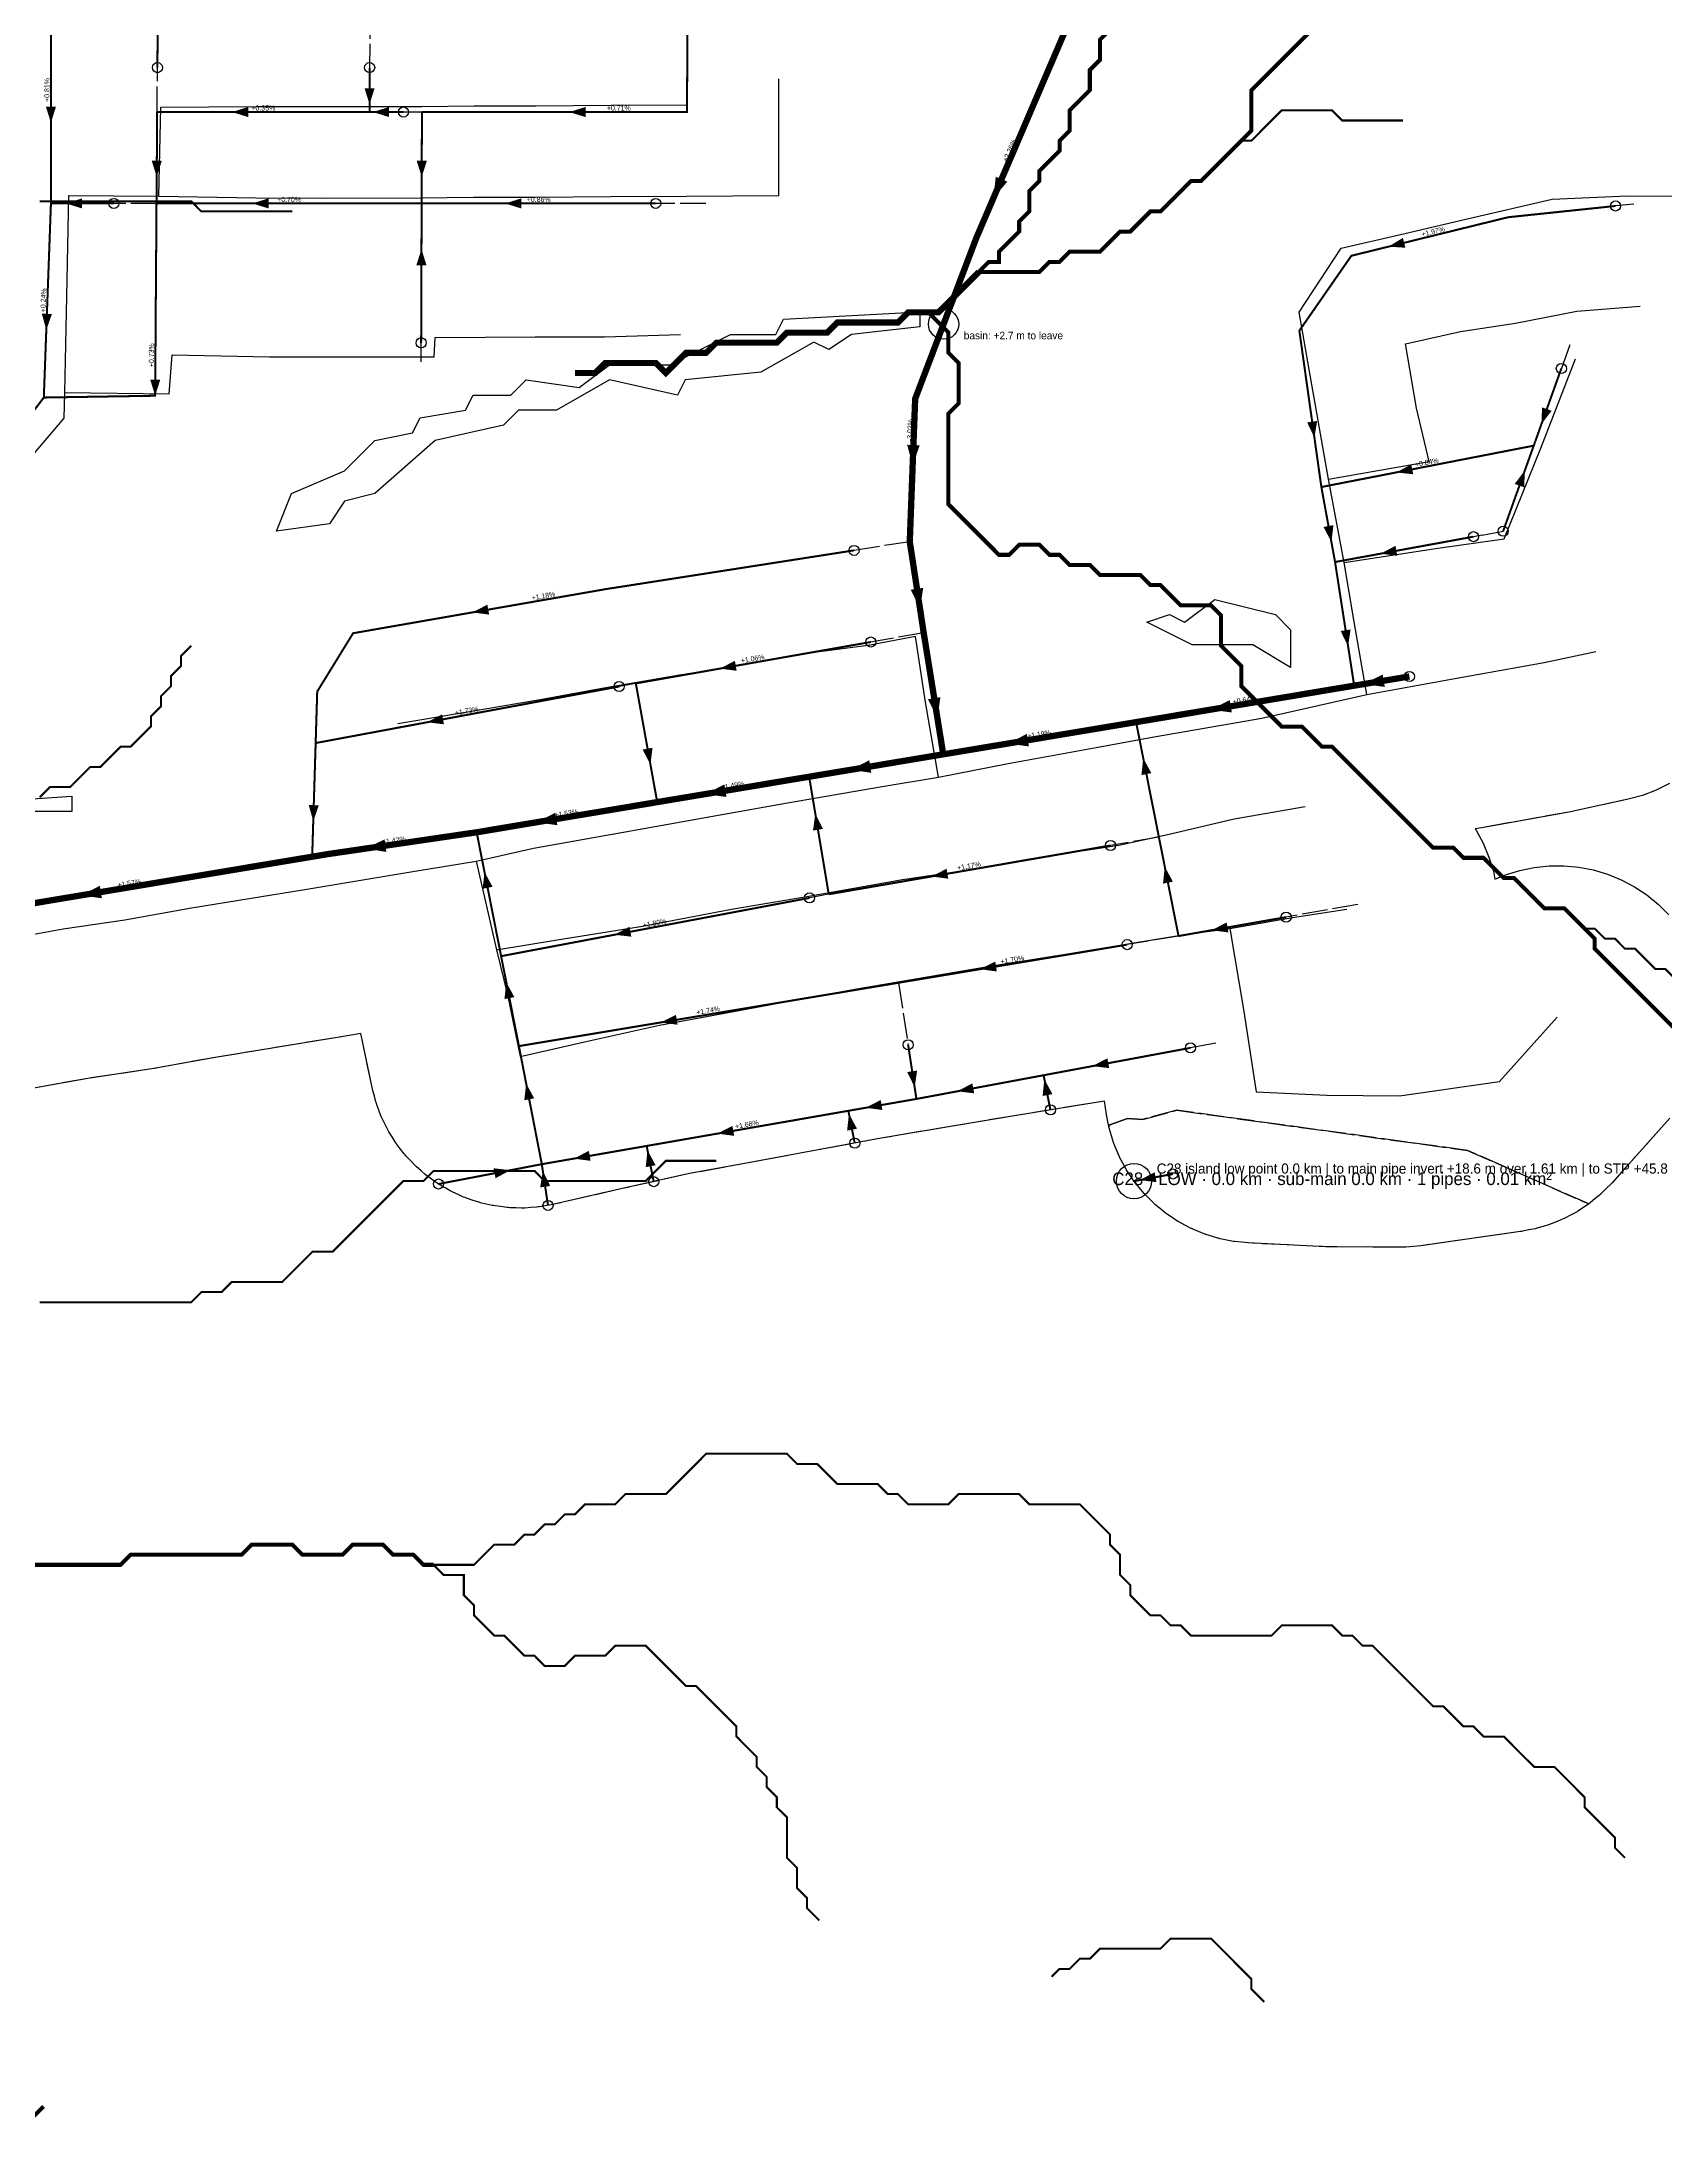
# Model space of a CAD drawing. Header units: metres. Extents: x 441395 to 476894, y 2561381 to 2578972.
# Drawn here: x 451241 to 451885, y 2568309 to 2569133 of the extents above; entities that cross this region are included whole.
import ezdxf
from ezdxf.enums import TextEntityAlignment as Align

# ---------------------------------------------------------------- set-up
doc = ezdxf.new("R2010")
doc.units = ezdxf.units.M
doc.header["$LTSCALE"] = 8
doc.linetypes.add('DASHDOT', pattern=[3.556, 2.54, -0.508, 0, -0.508])
doc.linetypes.add('DASHED', pattern=[1.524, 1.27, -0.254])
for name, color, linetype in [('A_ARROWS', 7, 'Continuous'), ('A_BASINS', 1, 'Continuous'), ('A_BRANCH', 7, 'Continuous'), ('A_BUILT_2006', 252, 'Continuous'), ('A_CATCH_LABEL', 7, 'Continuous'), ('A_CATCHMENTS', 7, 'Continuous'), ('A_ENVELOPE', 3, 'Continuous'), ('A_GRADIENT', 8, 'Continuous'), ('A_HEAD_GAP', 8, 'Continuous'), ('A_HEADS', 8, 'Continuous'), ('A_LATERAL', 7, 'Continuous'), ('A_OUTLET_LABEL', 7, 'Continuous'), ('A_OUTLETS', 7, 'Continuous'), ('A_STREAMS', 5, 'Continuous'), ('A_SUBMAIN', 7, 'Continuous'), ('A_WADI', 4, 'Continuous')]:
    doc.layers.add(name, color=color, linetype=linetype)

msp = doc.modelspace()

# ---------------------------------------------------------------- linework, layer by layer
at = {"layer": 'A_ARROWS', "color": 1}
for points in [[(451371.25, 2569108.4), (451369.26, 2569114.81), (451373.26, 2569114.8)], [(451244.97, 2569101.09), (451242.97, 2569107.49), (451246.97, 2569107.49)], [(451316.74, 2569105.36), (451323.14, 2569107.36), (451323.14, 2569103.36)], [(451372.61, 2569105.36), (451379.01, 2569107.36), (451379.01, 2569103.36)], [(451450.44, 2569105.36), (451456.84, 2569107.36), (451456.84, 2569103.36)], [(451286.89, 2569079.64), (451284.93, 2569086.05), (451288.93, 2569086.02)], [(451391.93, 2569079.64), (451389.95, 2569086.04), (451393.95, 2569086.03)], [(451618.57, 2569071.4), (451619.43, 2569079.73), (451624.03, 2569077.76)], [(451250.94, 2569069.15), (451257.34, 2569071.15), (451257.34, 2569067.15)], [(451324.84, 2569069.15), (451331.24, 2569071.15), (451331.24, 2569067.15)], [(451425, 2569069.15), (451431.4, 2569071.15), (451431.4, 2569067.15)], [(451391.83, 2569051.05), (451393.81, 2569044.64), (451389.81, 2569044.66)], [(451775.07, 2569052.02), (451780.81, 2569055.49), (451781.76, 2569051.6)], [(451243.13, 2569019.01), (451241.36, 2569025.48), (451245.36, 2569025.33)], [(451286.27, 2568992.96), (451284.31, 2568999.37), (451288.31, 2568999.34)], [(451835.69, 2568981.64), (451835.96, 2568988.34), (451839.73, 2568987)], [(451745.73, 2568976.35), (451742.86, 2568982.4), (451746.82, 2568982.96)], [(451586.5, 2568965.43), (451584.31, 2568973.52), (451589.3, 2568973.33)], [(451778.23, 2568962.58), (451784.13, 2568965.76), (451784.89, 2568961.84)], [(451829.15, 2568963.37), (451828.88, 2568956.67), (451825.11, 2568958.02)], [(451752.47, 2568935.03), (451749.35, 2568940.96), (451753.28, 2568941.68)], [(451771.93, 2568930.37), (451777.86, 2568933.49), (451778.58, 2568929.55)], [(451411.99, 2568907.11), (451417.95, 2568910.18), (451418.64, 2568906.24)], [(451589.42, 2568908.56), (451585.74, 2568916.09), (451590.69, 2568916.84)], [(451759.08, 2568893.72), (451756.12, 2568899.74), (451760.08, 2568900.35)], [(451510.1, 2568884.84), (451516.05, 2568887.92), (451516.75, 2568883.98)], [(451765.32, 2568878.72), (451772.8, 2568882.5), (451773.62, 2568877.57)], [(451596.32, 2568865.22), (451592.58, 2568872.72), (451597.52, 2568873.52)], [(451704.7, 2568868.59), (451712.18, 2568872.38), (451713.01, 2568867.45)], [(451394.06, 2568863.57), (451399.99, 2568866.71), (451400.72, 2568862.78)], [(451482.58, 2568846.82), (451479.48, 2568852.76), (451483.41, 2568853.47)], [(451624.27, 2568855.16), (451631.75, 2568858.94), (451632.57, 2568854.01)], [(451561.8, 2568844.72), (451569.28, 2568848.51), (451570.11, 2568843.58)], [(451677.9, 2568849.34), (451681.11, 2568843.45), (451677.18, 2568842.67)], [(451504.41, 2568835.14), (451511.89, 2568838.92), (451512.71, 2568833.99)], [(451348.94, 2568824.33), (451347.14, 2568830.79), (451351.13, 2568830.67)], [(451437.39, 2568823.94), (451444.87, 2568827.73), (451445.69, 2568822.8)], [(451547.92, 2568827.32), (451550.95, 2568821.33), (451547.01, 2568820.68)], [(451369.63, 2568813.53), (451377.18, 2568817.17), (451377.9, 2568812.22)], [(451416.8, 2568804.28), (451420.01, 2568798.39), (451416.08, 2568797.62)], [(451593.97, 2568802.48), (451599.93, 2568805.54), (451600.62, 2568801.6)], [(451686.44, 2568806.32), (451689.65, 2568800.43), (451685.72, 2568799.65)], [(451256.87, 2568795), (451264.35, 2568798.78), (451265.18, 2568793.85)], [(451468.35, 2568779.4), (451474.27, 2568782.56), (451475.01, 2568778.63)], [(451704.99, 2568781.18), (451710.95, 2568784.26), (451711.64, 2568780.32)], [(451613.23, 2568765.76), (451619.22, 2568768.78), (451619.88, 2568764.84)], [(451425.44, 2568760.58), (451428.65, 2568754.69), (451424.72, 2568753.92)], [(451486.7, 2568744.65), (451492.68, 2568747.68), (451493.34, 2568743.73)], [(451657.74, 2568727.34), (451663.67, 2568730.47), (451664.4, 2568726.54)], [(451433.32, 2568720.48), (451436.5, 2568714.58), (451432.57, 2568713.82)], [(451587.29, 2568718.98), (451584.34, 2568725), (451588.29, 2568725.61)], [(451604.23, 2568717.37), (451610.16, 2568720.51), (451610.89, 2568716.57)], [(451638.71, 2568722.16), (451641.91, 2568716.27), (451637.99, 2568715.5)], [(451567.87, 2568710.84), (451573.83, 2568713.91), (451574.52, 2568709.97)], [(451561.25, 2568708.45), (451564.45, 2568702.55), (451560.53, 2568701.78)], [(451509.11, 2568700.61), (451515.08, 2568703.67), (451515.76, 2568699.73)], [(451452.2, 2568690.69), (451458.16, 2568693.76), (451458.85, 2568689.82)], [(451481.42, 2568693.99), (451484.62, 2568688.09), (451480.7, 2568687.32)], [(451427.07, 2568686.1), (451421.17, 2568682.93), (451420.41, 2568686.86)], [(451439.91, 2568685.91), (451442.84, 2568679.88), (451438.88, 2568679.28)]]:
    msp.add_solid(points, dxfattribs=at)
at = {"layer": 'A_ARROWS', "color": 2}
msp.add_solid([(451676.47, 2568682.18), (451682.41, 2568685.3), (451683.13, 2568681.37)], dxfattribs=at)
at = {"layer": 'A_BASINS', "color": 1}
msp.add_circle((451598.75, 2569021.32), 6, dxfattribs=at)
at = {"layer": 'A_BRANCH', "color": 1, "const_width": 0.8}
for points in [[(451287.17, 2569122.95), (451287.37, 2569157.97)], [(451269.91, 2569069.15), (451244.97, 2569069.15)], [(451820.52, 2568939.25), (451832.66, 2568973.17)], [(451563.27, 2568931.68), (451464.81, 2568916.32), (451364.73, 2568898.86), (451350.51, 2568875.76), (451349.89, 2568855.35)], [(451569.91, 2568895.38), (451476.79, 2568878.97)], [(451470.15, 2568877.74), (451349.89, 2568855.35)], [(451664.9, 2568814.75), (451553.25, 2568795.44)], [(451545.61, 2568793.99), (451423.4, 2568770.91)], [(451671.55, 2568775.48), (451580.93, 2568760.37)], [(451584.7, 2568735.82), (451588, 2568714.34)]]:
    msp.add_lwpolyline(points, dxfattribs=at)
at = {"layer": 'A_BRANCH', "color": 1, "linetype": 'DASHED', "const_width": 0.8}
for points in [[(451371.28, 2569122.97), (451371.24, 2569105.36)], [(451384.66, 2569105.36), (451371.24, 2569105.36)]]:
    msp.add_lwpolyline(points, dxfattribs=at)
at = {"layer": 'A_BUILT_2006', "color": 252}
for points in [[(451533.42, 2569096.49), (451533.42, 2569118.47)], [(451412.72, 2569107.79), (451437.15, 2569107.88)], [(451437.15, 2569107.88), (451467.15, 2569108.08)], [(451467.15, 2569108.08), (451497.14, 2569108.27)], [(451287.67, 2569072.07), (451288.51, 2569107.26)], [(451288.51, 2569107.26), (451326.52, 2569107.57)], [(451326.52, 2569107.57), (451354.07, 2569107.5)], [(451354.07, 2569107.5), (451391.83, 2569107.57)], [(451391.83, 2569107.57), (451412.72, 2569107.79)], [(451533.42, 2569072.29), (451533.42, 2569096.49)], [(451251.28, 2569032.25), (451252.04, 2569072.33)], [(451252.04, 2569072.33), (451287.67, 2569072.07)], [(451287.67, 2569072.07), (451326.24, 2569071.35)], [(451326.24, 2569071.35), (451353.79, 2569071.28)], [(451353.79, 2569071.28), (451391.55, 2569071.35)], [(451391.55, 2569071.35), (451412.44, 2569071.57)], [(451412.44, 2569071.57), (451436.87, 2569071.65)], [(451436.87, 2569071.65), (451466.87, 2569071.85)], [(451466.87, 2569071.85), (451496.87, 2569072.05)], [(451496.87, 2569072.05), (451533.42, 2569072.29)], [(451805.7, 2569062.85), (451839.93, 2569070.82)], [(451839.93, 2569070.82), (451869.89, 2569072.13)], [(451869.89, 2569072.13), (451906.21, 2569071.96)], [(451781.52, 2569057.21), (451805.7, 2569062.85)], [(451739.65, 2569026.01), (451756.38, 2569051.36)], [(451756.38, 2569051.36), (451781.52, 2569057.21)], [(451250.49, 2568994.19), (451251.28, 2569032.25)], [(451743.65, 2569003.39), (451739.65, 2569026.01)], [(451825.39, 2569021.64), (451849.74, 2569026.45)], [(451849.74, 2569026.45), (451874.9, 2569028.38)], [(451464.4, 2569016.26), (451494.46, 2569017.21)], [(451781.8, 2569013.47), (451803.59, 2569018.44)], [(451803.59, 2569018.44), (451825.39, 2569021.64)], [(451250.49, 2568994.19), (451291.8, 2568993.74), (451292.97, 2569009.13)], [(451292.97, 2569009.13), (451331.54, 2569008.42)], [(451396.84, 2569008.42), (451397.3, 2569016)], [(451397.3, 2569016), (451436.86, 2569016.33)], [(451436.86, 2569016.33), (451464.4, 2569016.26)], [(451786.15, 2568988.07), (451781.8, 2569013.47)], [(451331.54, 2569008.42), (451359.08, 2569008.35)], [(451359.08, 2569008.35), (451396.84, 2569008.42)], [(451751.35, 2568959.95), (451743.65, 2569003.39)], [(451835.45, 2568972.18), (451849.27, 2569007.58)], [(451250.15, 2568984.12), (451250.49, 2568994.19)], [(451791.25, 2568966.84), (451786.15, 2568988.07)], [(451230.8, 2568961.2), (451250.15, 2568984.12)], [(451820.96, 2568936.29), (451835.45, 2568972.18)], [(451751.35, 2568959.95), (451791.25, 2568966.84)], [(451757.57, 2568926.91), (451751.35, 2568959.95)], [(451794.61, 2568932.5), (451820.96, 2568936.29)], [(451757.57, 2568926.91), (451794.61, 2568932.5)], [(451761.45, 2568903.4), (451757.57, 2568926.91)], [(451766.57, 2568874.58), (451761.45, 2568903.4)], [(451568.9, 2568894.04), (451548.46, 2568891.38)], [(451587.67, 2568897.53), (451568.9, 2568894.04)], [(451591.62, 2568871.54), (451587.67, 2568897.53)], [(451519.22, 2568886.23), (451494.14, 2568882.25)], [(451548.46, 2568891.38), (451519.22, 2568886.23)], [(451801.45, 2568880.86), (451836.76, 2568887.2)], [(451836.76, 2568887.2), (451857.25, 2568891.67)], [(451464.07, 2568877.1), (451438.82, 2568872.44)], [(451494.14, 2568882.25), (451464.07, 2568877.1)], [(451766.57, 2568874.58), (451801.45, 2568880.86)], [(451438.82, 2568872.44), (451409.25, 2568867.46)], [(451596.81, 2568841.79), (451591.62, 2568871.54)], [(451724.95, 2568865.18), (451766.57, 2568874.58)], [(451409.25, 2568867.46), (451382.5, 2568862.97)], [(451681.37, 2568857.62), (451724.95, 2568865.18)], [(451624.39, 2568847.24), (451659.26, 2568853.52)], [(451659.26, 2568853.52), (451681.37, 2568857.62)], [(451596.81, 2568841.79), (451624.39, 2568847.24)], [(451536.84, 2568831.6), (451574.38, 2568838.18)], [(451574.38, 2568838.18), (451596.81, 2568841.79)], [(451506.47, 2568826.28), (451536.84, 2568831.6)], [(451713.87, 2568825.29), (451742.03, 2568830.15)], [(451436.28, 2568813.66), (451471.15, 2568819.94)], [(451471.15, 2568819.94), (451506.47, 2568826.28)], [(451688.22, 2568819.25), (451713.87, 2568825.29)], [(451413.46, 2568808.6), (451436.28, 2568813.66)], [(451632.73, 2568809.46), (451668.27, 2568814.9)], [(451668.27, 2568814.9), (451688.22, 2568819.25)], [(451346.38, 2568797.51), (451388.35, 2568804.47)], [(451388.35, 2568804.47), (451413.46, 2568808.6)], [(451413.46, 2568808.6), (451421.56, 2568773.42)], [(451582.54, 2568801.29), (451605.11, 2568804.57)], [(451605.11, 2568804.57), (451632.73, 2568809.46)], [(451300.66, 2568790.06), (451346.38, 2568797.51)], [(451514.77, 2568789.5), (451545.41, 2568794.72)], [(451545.41, 2568794.72), (451582.54, 2568801.29)], [(451274.32, 2568785.32), (451300.66, 2568790.06)], [(451479.49, 2568782.77), (451514.77, 2568789.5)], [(451737, 2568786.21), (451758.56, 2568789.57)], [(451226.59, 2568777.47), (451249.81, 2568781.7)], [(451249.81, 2568781.7), (451274.32, 2568785.32)], [(451444.8, 2568777.29), (451479.49, 2568782.77)], [(451674.96, 2568776.31), (451694.35, 2568779.49)], [(451694.35, 2568779.49), (451712.25, 2568781.89)], [(451712.25, 2568781.89), (451737, 2568786.21)], [(451712.25, 2568781.89), (451717.77, 2568748.93)], [(451421.56, 2568773.42), (451444.8, 2568777.29)], [(451421.56, 2568773.42), (451425.94, 2568755.53)], [(451617.11, 2568766.91), (451647.13, 2568771.74)], [(451647.13, 2568771.74), (451674.96, 2568776.31)], [(451563.59, 2568757.86), (451592.25, 2568762.74)], [(451592.25, 2568762.74), (451617.11, 2568766.91)], [(451425.94, 2568755.53), (451431.01, 2568731.09)], [(451538.21, 2568753.17), (451563.59, 2568757.86)], [(451486.11, 2568743.54), (451513.32, 2568748.57)], [(451513.32, 2568748.57), (451538.21, 2568753.17)], [(451717.77, 2568748.93), (451722.63, 2568717.21)], [(451819.06, 2568721.21), (451842, 2568746.78)], [(451431.01, 2568731.09), (451457.66, 2568737.2)], [(451457.66, 2568737.2), (451486.11, 2568743.54)], [(451779.47, 2568715.6), (451819.06, 2568721.21)], [(451722.63, 2568717.21), (451750.67, 2568715.77)], [(451750.67, 2568715.77), (451779.47, 2568715.6)]]:
    msp.add_lwpolyline(points, dxfattribs=at)
at = {"layer": 'A_CATCHMENTS', "color": 1, "linetype": 'DASHED'}
for points in [[(451886.51, 2568839.28), (451881.23, 2568836.67), (451875.72, 2568834.58), (451870.04, 2568833.05), (451849.55, 2568828.58), (451848.45, 2568828.39), (451847.36, 2568828.14), (451812.07, 2568821.81), (451809.43, 2568821.33), (451809.8, 2568820.79), (451812.61, 2568815.62), (451814.9, 2568810.19), (451816.65, 2568804.57), (451817.3, 2568801.41), (451821.49, 2568803.17), (451827.12, 2568804.91), (451832.89, 2568806.08), (451838.74, 2568806.69), (451844.63, 2568806.72), (451850.49, 2568806.18), (451856.27, 2568805.06), (451861.92, 2568803.38), (451867.37, 2568801.15), (451872.58, 2568798.4), (451877.49, 2568795.16), (451882.06, 2568791.44), (451886.24, 2568787.3)], [(451886.66, 2568706.72), (451863.72, 2568681.14), (451863.47, 2568680.89), (451863.25, 2568680.62), (451861.4, 2568678.8), (451859.58, 2568676.96), (451859.31, 2568676.73), (451859.06, 2568676.49), (451857.04, 2568674.86), (451855.05, 2568673.2), (451854.75, 2568673), (451854.48, 2568672.78), (451854.48, 2568672.78), (451806.46, 2568693.93), (451691.15, 2568709.86), (451677.74, 2568706.24), (451671.69, 2568706.61), (451664.64, 2568704.07), (451664.23, 2568703.59), (451663.87, 2568705.45), (451663.32, 2568708.12), (451662.5, 2568713.46), (451656.85, 2568712.53), (451656.76, 2568712.52), (451656.67, 2568712.51), (451626.84, 2568707.7), (451602.25, 2568703.58), (451574.08, 2568698.78), (451549.11, 2568694.17), (451549.11, 2568694.17), (451549.11, 2568694.17), (451524.22, 2568689.57), (451498.1, 2568684.74), (451470.89, 2568678.67), (451444.41, 2568672.61), (451443.81, 2568672.5), (451443.21, 2568672.34), (451440.91, 2568671.98), (451438.61, 2568671.57), (451438, 2568671.53), (451437.39, 2568671.43), (451435.07, 2568671.3), (451432.74, 2568671.12), (451432.13, 2568671.13), (451431.52, 2568671.09), (451429.19, 2568671.19), (451426.86, 2568671.24), (451426.25, 2568671.31), (451425.63, 2568671.33), (451423.32, 2568671.66), (451421.01, 2568671.93), (451420.41, 2568672.06), (451419.8, 2568672.15), (451417.53, 2568672.7), (451415.26, 2568673.2), (451414.67, 2568673.39), (451414.08, 2568673.53), (451411.88, 2568674.3), (451409.66, 2568675.02), (451409.1, 2568675.27), (451408.52, 2568675.47), (451406.4, 2568676.45), (451404.27, 2568677.38), (451403.73, 2568677.68), (451403.17, 2568677.94), (451401.16, 2568679.12), (451399.13, 2568680.26), (451398.63, 2568680.61), (451398.1, 2568680.93), (451396.21, 2568682.3), (451394.3, 2568683.63), (451393.84, 2568684.03), (451393.34, 2568684.39), (451391.6, 2568685.94), (451389.83, 2568687.46), (451389.4, 2568687.9), (451388.94, 2568688.31), (451387.36, 2568690.03), (451385.75, 2568691.71), (451385.37, 2568692.19), (451384.95, 2568692.64), (451383.55, 2568694.5), (451382.11, 2568696.33), (451381.78, 2568696.85), (451381.41, 2568697.34), (451380.19, 2568699.33), (451378.93, 2568701.29), (451378.66, 2568701.84), (451378.34, 2568702.37), (451377.32, 2568704.46), (451376.27, 2568706.54), (451376.04, 2568707.11), (451375.77, 2568707.67), (451374.97, 2568709.85), (451374.12, 2568712.03), (451373.96, 2568712.62), (451373.74, 2568713.19), (451373.16, 2568715.45), (451372.53, 2568717.69), (451372.42, 2568718.3), (451372.27, 2568718.89), (451367.83, 2568740.25), (451356.19, 2568738.32), (451356.11, 2568738.31), (451356.04, 2568738.3), (451310.81, 2568730.92), (451284.95, 2568726.26), (451284.01, 2568726.14), (451283.08, 2568725.96), (451259.56, 2568722.49), (451237.34, 2568718.44)]]:
    msp.add_lwpolyline(points, dxfattribs=at)
at = {"layer": 'A_CATCHMENTS', "color": 2, "linetype": 'DASHED'}
msp.add_lwpolyline([(451664.64, 2568704.07), (451671.69, 2568706.61), (451677.74, 2568706.24), (451691.15, 2568709.86), (451806.46, 2568693.93), (451854.48, 2568672.78), (451852.32, 2568671.36), (451850.17, 2568669.9), (451849.86, 2568669.74), (451849.56, 2568669.54), (451847.27, 2568668.34), (451844.99, 2568667.1), (451844.66, 2568666.96), (451844.35, 2568666.8), (451841.95, 2568665.82), (451839.56, 2568664.82), (451839.22, 2568664.72), (451838.9, 2568664.58), (451836.41, 2568663.85), (451833.93, 2568663.08), (451833.59, 2568663.01), (451833.25, 2568662.91), (451830.71, 2568662.42), (451828.17, 2568661.9), (451827.82, 2568661.87), (451827.47, 2568661.8), (451787.88, 2568656.19), (451786.43, 2568656.06), (451785, 2568655.86), (451783.5, 2568655.79), (451782.02, 2568655.65), (451780.56, 2568655.66), (451779.11, 2568655.6), (451750.31, 2568655.77), (451748.95, 2568655.85), (451747.58, 2568655.85), (451719.54, 2568657.29), (451716.83, 2568657.57), (451714.11, 2568657.82), (451713.9, 2568657.86), (451713.68, 2568657.89), (451711.01, 2568658.42), (451708.33, 2568658.94), (451708.12, 2568659), (451707.91, 2568659.05), (451705.3, 2568659.85), (451702.69, 2568660.63), (451702.49, 2568660.71), (451702.28, 2568660.77), (451699.76, 2568661.82), (451697.24, 2568662.85), (451697.05, 2568662.95), (451696.85, 2568663.04), (451694.44, 2568664.33), (451692.03, 2568665.6), (451691.85, 2568665.72), (451691.66, 2568665.82), (451689.4, 2568667.35), (451687.12, 2568668.85), (451686.95, 2568668.99), (451686.77, 2568669.11), (451684.67, 2568670.84), (451682.55, 2568672.56), (451682.4, 2568672.72), (451682.23, 2568672.85), (451680.31, 2568674.79), (451678.37, 2568676.71), (451678.23, 2568676.87), (451678.08, 2568677.03), (451676.35, 2568679.14), (451674.61, 2568681.24), (451674.49, 2568681.42), (451674.35, 2568681.59), (451672.84, 2568683.86), (451671.32, 2568686.12), (451671.21, 2568686.31), (451671.09, 2568686.49), (451669.81, 2568688.9), (451668.51, 2568691.3), (451668.43, 2568691.5), (451668.33, 2568691.69), (451667.29, 2568694.21), (451666.24, 2568696.73), (451666.17, 2568696.94), (451666.09, 2568697.14), (451665.3, 2568699.75), (451664.5, 2568702.35), (451664.46, 2568702.57), (451664.39, 2568702.77), (451664.23, 2568703.59), (451664.64, 2568704.07)], close=True, dxfattribs=at)
at = {"layer": 'A_ENVELOPE', "color": 3}
for points in [[(451886.51, 2568839.28), (451881.23, 2568836.67), (451875.72, 2568834.58), (451870.04, 2568833.05), (451849.55, 2568828.58), (451848.45, 2568828.39), (451847.36, 2568828.14), (451812.07, 2568821.81), (451809.43, 2568821.33), (451809.8, 2568820.79), (451812.61, 2568815.62), (451814.9, 2568810.19), (451816.65, 2568804.57), (451817.3, 2568801.41), (451821.49, 2568803.17), (451827.12, 2568804.91), (451832.89, 2568806.08), (451838.74, 2568806.69), (451844.63, 2568806.72), (451850.49, 2568806.18), (451856.27, 2568805.06), (451861.92, 2568803.38), (451867.37, 2568801.15), (451872.58, 2568798.4), (451877.49, 2568795.16), (451882.06, 2568791.44), (451886.24, 2568787.3)], [(451886.66, 2568706.72), (451863.72, 2568681.14), (451863.47, 2568680.89), (451863.25, 2568680.62), (451861.4, 2568678.8), (451859.58, 2568676.96), (451859.31, 2568676.73), (451859.06, 2568676.49), (451857.04, 2568674.86), (451855.05, 2568673.2), (451854.75, 2568673), (451854.48, 2568672.78), (451852.32, 2568671.36), (451850.17, 2568669.9), (451849.86, 2568669.74), (451849.56, 2568669.54), (451847.27, 2568668.34), (451844.99, 2568667.1), (451844.66, 2568666.96), (451844.35, 2568666.8), (451841.95, 2568665.82), (451839.56, 2568664.82), (451839.22, 2568664.72), (451838.9, 2568664.58), (451836.41, 2568663.85), (451833.93, 2568663.08), (451833.59, 2568663.01), (451833.25, 2568662.91), (451830.71, 2568662.42), (451828.17, 2568661.9), (451827.82, 2568661.87), (451827.47, 2568661.8), (451787.88, 2568656.19), (451786.43, 2568656.06), (451785, 2568655.86), (451783.5, 2568655.79), (451782.02, 2568655.65), (451780.56, 2568655.66), (451779.11, 2568655.6), (451750.31, 2568655.77), (451748.95, 2568655.85), (451747.58, 2568655.85), (451719.54, 2568657.29), (451716.83, 2568657.57), (451714.11, 2568657.82), (451713.9, 2568657.86), (451713.68, 2568657.89), (451711.01, 2568658.42), (451708.33, 2568658.94), (451708.12, 2568659), (451707.91, 2568659.05), (451705.3, 2568659.85), (451702.69, 2568660.63), (451702.49, 2568660.71), (451702.28, 2568660.77), (451699.76, 2568661.82), (451697.24, 2568662.85), (451697.05, 2568662.95), (451696.85, 2568663.04), (451694.44, 2568664.33), (451692.03, 2568665.6), (451691.85, 2568665.72), (451691.66, 2568665.82), (451689.4, 2568667.35), (451687.12, 2568668.85), (451686.95, 2568668.99), (451686.77, 2568669.11), (451684.67, 2568670.84), (451682.55, 2568672.56), (451682.4, 2568672.72), (451682.23, 2568672.85), (451680.31, 2568674.79), (451678.37, 2568676.71), (451678.23, 2568676.87), (451678.08, 2568677.03), (451676.35, 2568679.14), (451674.61, 2568681.24), (451674.49, 2568681.42), (451674.35, 2568681.59), (451672.84, 2568683.86), (451671.32, 2568686.12), (451671.21, 2568686.31), (451671.09, 2568686.49), (451669.81, 2568688.9), (451668.51, 2568691.3), (451668.43, 2568691.5), (451668.33, 2568691.69), (451667.29, 2568694.21), (451666.24, 2568696.73), (451666.17, 2568696.94), (451666.09, 2568697.14), (451665.3, 2568699.75), (451664.5, 2568702.35), (451664.46, 2568702.57), (451664.39, 2568702.77), (451663.87, 2568705.45), (451663.32, 2568708.12), (451662.5, 2568713.46), (451656.85, 2568712.53), (451656.76, 2568712.52), (451656.67, 2568712.51), (451626.84, 2568707.7), (451602.25, 2568703.58), (451574.08, 2568698.78), (451549.11, 2568694.17), (451549.11, 2568694.17), (451549.11, 2568694.17), (451524.22, 2568689.57), (451498.1, 2568684.74), (451470.89, 2568678.67), (451444.41, 2568672.61), (451443.81, 2568672.5), (451443.21, 2568672.34), (451440.91, 2568671.98), (451438.61, 2568671.57), (451438, 2568671.53), (451437.39, 2568671.43), (451435.07, 2568671.3), (451432.74, 2568671.12), (451432.13, 2568671.13), (451431.52, 2568671.09), (451429.19, 2568671.19), (451426.86, 2568671.24), (451426.25, 2568671.31), (451425.63, 2568671.33), (451423.32, 2568671.66), (451421.01, 2568671.93), (451420.41, 2568672.06), (451419.8, 2568672.15), (451417.53, 2568672.7), (451415.26, 2568673.2), (451414.67, 2568673.39), (451414.08, 2568673.53), (451411.88, 2568674.3), (451409.66, 2568675.02), (451409.1, 2568675.27), (451408.52, 2568675.47), (451406.4, 2568676.45), (451404.27, 2568677.38), (451403.73, 2568677.68), (451403.17, 2568677.94), (451401.16, 2568679.12), (451399.13, 2568680.26), (451398.63, 2568680.61), (451398.1, 2568680.93), (451396.21, 2568682.3), (451394.3, 2568683.63), (451393.84, 2568684.03), (451393.34, 2568684.39), (451391.6, 2568685.94), (451389.83, 2568687.46), (451389.4, 2568687.9), (451388.94, 2568688.31), (451387.36, 2568690.03), (451385.75, 2568691.71), (451385.37, 2568692.19), (451384.95, 2568692.64), (451383.55, 2568694.5), (451382.11, 2568696.33), (451381.78, 2568696.85), (451381.41, 2568697.34), (451380.19, 2568699.33), (451378.93, 2568701.29), (451378.66, 2568701.84), (451378.34, 2568702.37), (451377.32, 2568704.46), (451376.27, 2568706.54), (451376.04, 2568707.11), (451375.77, 2568707.67), (451374.97, 2568709.85), (451374.12, 2568712.03), (451373.96, 2568712.62), (451373.74, 2568713.19), (451373.16, 2568715.45), (451372.53, 2568717.69), (451372.42, 2568718.3), (451372.27, 2568718.89), (451367.83, 2568740.25), (451356.19, 2568738.32), (451356.11, 2568738.31), (451356.04, 2568738.3), (451310.81, 2568730.92), (451284.95, 2568726.26), (451284.01, 2568726.14), (451283.08, 2568725.96), (451259.56, 2568722.49), (451237.34, 2568718.44)]]:
    msp.add_lwpolyline(points, dxfattribs=at)
at = {"layer": 'A_HEAD_GAP', "color": 8, "linetype": 'DASHED'}
for points in [[(451371.37, 2569156.7), (451371.28, 2569122.97)], [(451287.07, 2569105.36), (451287.17, 2569122.95)], [(451392.01, 2569105.36), (451384.66, 2569105.36)], [(451286.81, 2569069.15), (451269.91, 2569069.15)], [(451504.48, 2569069.15), (451484.66, 2569069.15)], [(451872.3, 2569068.9), (451865.09, 2569068.14)], [(451391.68, 2569006.4), (451391.7, 2569013.9)], [(451846.97, 2569013.15), (451843.61, 2569003.77)], [(451585.36, 2568935.13), (451563.27, 2568931.68)], [(451812.23, 2568937.74), (451808.78, 2568937.11)], [(451812.23, 2568937.74), (451820.52, 2568939.25)], [(451590.87, 2568899.08), (451569.91, 2568895.38)], [(451476.79, 2568878.97), (451470.15, 2568877.74)], [(451684.1, 2568818.08), (451664.9, 2568814.75)], [(451553.25, 2568795.44), (451545.61, 2568793.99)], [(451762.92, 2568791.37), (451734.49, 2568786.37)], [(451691.88, 2568778.88), (451671.55, 2568775.48)], [(451580.93, 2568760.37), (451584.7, 2568735.82)], [(451706.61, 2568736.44), (451696.58, 2568734.57)]]:
    msp.add_lwpolyline(points, dxfattribs=at)
at = {"layer": 'A_HEADS', "color": 1}
for centre in [(451287.17, 2569122.95), (451371.28, 2569122.97), (451384.66, 2569105.36), (451269.91, 2569069.15), (451484.66, 2569069.15), (451865.09, 2569068.14), (451391.7, 2569013.9), (451843.61, 2569003.77), (451808.78, 2568937.11), (451820.52, 2568939.25), (451563.27, 2568931.68), (451569.91, 2568895.38), (451470.15, 2568877.74), (451783.39, 2568881.73), (451664.9, 2568814.75), (451545.61, 2568793.99), (451734.49, 2568786.37), (451671.55, 2568775.48), (451584.7, 2568735.82), (451696.58, 2568734.57), (451641.11, 2568710), (451563.54, 2568696.84), (451398.59, 2568680.64), (451483.87, 2568681.57), (451441.98, 2568672.15)]:
    msp.add_circle(centre, 2, dxfattribs=at)
at = {"layer": 'A_HEADS', "color": 2}
msp.add_circle((451689.68, 2568684.6), 2, dxfattribs=at)
at = {"layer": 'A_LATERAL', "color": 1, "const_width": 0.8}
for points in [[(451244.98, 2569159), (451244.97, 2569069.15)], [(451497.29, 2569156.36), (451497.08, 2569105.36), (451392.01, 2569105.36)], [(451287.07, 2569105.36), (451286.81, 2569069.15)], [(451392.01, 2569105.36), (451391.89, 2569069.15)], [(451286.81, 2569069.15), (451286.27, 2568992.95), (451242.15, 2568992.24)], [(451391.89, 2569069.15), (451286.81, 2569069.15)], [(451484.66, 2569069.15), (451391.89, 2569069.15)], [(451865.09, 2569068.14), (451822.52, 2569063.68), (451760.38, 2569048.41), (451739.77, 2569018.72), (451740.21, 2569015.58)], [(451843.61, 2569003.77), (451832.66, 2568973.17)], [(451242.15, 2568992.24), (451194.92, 2568930.17)], [(451832.66, 2568973.17), (451748.49, 2568956.79)], [(451808.78, 2568937.11), (451753.92, 2568927.07)], [(451684.1, 2568818.08), (451675.06, 2568863.64)], [(451553.25, 2568795.44), (451545.47, 2568842)], [(451691.88, 2568778.88), (451684.1, 2568818.08)], [(451734.49, 2568786.37), (451691.88, 2568778.88)], [(451580.93, 2568760.37), (451430.45, 2568735.27)], [(451696.58, 2568734.57), (451638.4, 2568723.73)], [(451638.4, 2568723.73), (451588, 2568714.34)], [(451588, 2568714.34), (451561.02, 2568709.64)], [(451561.02, 2568709.64), (451481.08, 2568695.72)], [(451481.08, 2568695.72), (451439.52, 2568688.49)]]:
    msp.add_lwpolyline(points, dxfattribs=at)
at = {"layer": 'A_LATERAL', "color": 1, "linetype": 'DASHED', "const_width": 0.8}
for points in [[(451371.24, 2569105.36), (451287.07, 2569105.36)], [(451244.97, 2569069.15), (451242.15, 2568992.24)], [(451753.92, 2568927.07), (451761.5, 2568878.08)], [(451476.79, 2568878.97), (451485.26, 2568831.94)], [(451423.4, 2568770.91), (451413.7, 2568819.99)], [(451483.87, 2568681.57), (451481.08, 2568695.72)], [(451441.98, 2568672.15), (451439.52, 2568688.49)]]:
    msp.add_lwpolyline(points, dxfattribs=at)
at = {"layer": 'A_LATERAL', "color": 1, "linetype": 'DASHDOT', "const_width": 0.8}
for points in [[(451391.7, 2569013.9), (451391.89, 2569069.15)], [(451740.21, 2569015.58), (451748.49, 2568956.79)], [(451748.49, 2568956.79), (451753.92, 2568927.07)], [(451349.89, 2568855.35), (451348.51, 2568810.31)], [(451430.45, 2568735.27), (451423.4, 2568770.91)], [(451439.52, 2568688.49), (451430.45, 2568735.27)], [(451641.11, 2568710), (451638.4, 2568723.73)], [(451563.54, 2568696.84), (451561.02, 2568709.64)], [(451398.59, 2568680.64), (451439.52, 2568688.49)]]:
    msp.add_lwpolyline(points, dxfattribs=at)
at = {"layer": 'A_LATERAL', "color": 2, "const_width": 0.8}
msp.add_lwpolyline([(451689.68, 2568684.6), (451674.23, 2568681.77)], dxfattribs=at)
at = {"layer": 'A_OUTLETS', "color": 30}
msp.add_circle((451674.23, 2568681.77), 7, dxfattribs=at)
at = {"layer": 'A_STREAMS', "color": 5}
for points, const_width in [([(451664.73, 2569138.02), (451660.73, 2569134.01), (451660.73, 2569130.01), (451660.73, 2569126.01), (451656.73, 2569122.01), (451656.73, 2569118.01), (451656.73, 2569114.01), (451652.73, 2569110), (451648.72, 2569106), (451648.72, 2569102), (451648.72, 2569098), (451644.72, 2569094), (451644.72, 2569090), (451640.72, 2569085.99), (451636.72, 2569081.99), (451636.72, 2569077.99), (451632.72, 2569073.99), (451632.72, 2569069.99), (451632.72, 2569065.98), (451628.72, 2569061.98), (451628.72, 2569057.98), (451624.71, 2569053.98), (451620.71, 2569049.98), (451620.71, 2569045.98), (451616.71, 2569045.98), (451612.71, 2569041.97)], 1.6), ([(451744.77, 2569138.02), (451740.76, 2569134.01), (451736.76, 2569130.01), (451732.76, 2569126.01), (451728.76, 2569122.01), (451724.76, 2569118.01), (451720.76, 2569114.01), (451720.76, 2569110), (451720.76, 2569106), (451720.76, 2569102), (451720.76, 2569098), (451716.75, 2569094)], 1.6), ([(451780.78, 2569102), (451776.78, 2569102), (451772.78, 2569102), (451768.78, 2569102), (451764.78, 2569102), (451760.77, 2569102), (451756.77, 2569102), (451752.77, 2569106), (451748.77, 2569106), (451744.77, 2569106), (451740.76, 2569106), (451736.76, 2569106), (451732.76, 2569106), (451728.76, 2569102), (451724.76, 2569098), (451720.76, 2569094), (451716.75, 2569094)], 0.8), ([(451716.75, 2569094), (451712.75, 2569090), (451708.75, 2569085.99), (451704.75, 2569081.99), (451700.75, 2569077.99), (451696.75, 2569077.99), (451692.74, 2569073.99), (451688.74, 2569069.99), (451684.74, 2569065.98), (451680.74, 2569065.98), (451676.74, 2569061.98), (451672.74, 2569057.98), (451668.73, 2569057.98), (451664.73, 2569053.98), (451660.73, 2569049.98), (451656.73, 2569049.98), (451652.73, 2569049.98), (451648.72, 2569049.98), (451644.72, 2569045.98), (451640.72, 2569045.98), (451636.72, 2569041.97), (451632.72, 2569041.97), (451628.72, 2569041.97), (451624.71, 2569041.97), (451620.71, 2569041.97), (451616.71, 2569041.97), (451612.71, 2569041.97)], 1.6), ([(451340.59, 2569065.98), (451336.59, 2569065.98), (451332.59, 2569065.98), (451328.58, 2569065.98), (451324.58, 2569065.98), (451320.58, 2569065.98), (451316.58, 2569065.98), (451312.58, 2569065.98), (451308.58, 2569065.98), (451304.57, 2569065.98), (451300.57, 2569069.99), (451296.57, 2569069.99), (451292.57, 2569069.99), (451288.57, 2569069.99), (451284.57, 2569069.99), (451280.56, 2569069.99), (451276.56, 2569069.99), (451272.56, 2569069.99), (451268.56, 2569069.99), (451264.56, 2569069.99), (451260.56, 2569069.99), (451256.55, 2569069.99), (451252.55, 2569069.99), (451248.55, 2569069.99), (451244.55, 2569069.99), (451240.55, 2569069.99)], 0.8), ([(451612.71, 2569041.97), (451608.71, 2569037.97), (451604.71, 2569033.97), (451600.7, 2569029.97), (451596.7, 2569025.97), (451592.7, 2569025.97)], 2.4), ([(451592.7, 2569025.97), (451588.7, 2569025.97), (451584.7, 2569025.97), (451580.7, 2569021.97), (451576.69, 2569021.97), (451572.69, 2569021.97), (451568.69, 2569021.97), (451564.69, 2569021.97), (451560.69, 2569021.97), (451556.68, 2569021.97), (451552.68, 2569017.96), (451548.68, 2569017.96), (451544.68, 2569017.96), (451540.68, 2569017.96), (451536.68, 2569017.96), (451532.67, 2569013.96), (451528.67, 2569013.96), (451524.67, 2569013.96), (451520.67, 2569013.96), (451516.67, 2569013.96), (451512.67, 2569013.96), (451508.66, 2569013.96), (451504.66, 2569009.96), (451500.66, 2569009.96), (451496.66, 2569009.96), (451492.66, 2569005.96), (451488.65, 2569001.96), (451484.65, 2569005.96), (451480.65, 2569005.96), (451476.65, 2569005.96), (451472.65, 2569005.96), (451468.65, 2569005.96), (451464.64, 2569005.96), (451460.64, 2569001.96), (451456.64, 2569001.96), (451452.64, 2569001.96)], 2.4), ([(451852.81, 2568781.86), (451848.81, 2568785.86), (451844.81, 2568789.86), (451840.81, 2568789.86), (451836.81, 2568789.86), (451832.81, 2568793.86), (451828.8, 2568797.87), (451824.8, 2568801.87), (451820.8, 2568801.87), (451816.8, 2568805.87), (451812.8, 2568809.87), (451808.79, 2568809.87), (451804.79, 2568809.87), (451800.79, 2568813.87), (451796.79, 2568813.87), (451792.79, 2568813.87), (451788.79, 2568817.87), (451784.78, 2568821.88), (451780.78, 2568825.88), (451776.78, 2568829.88), (451772.78, 2568833.88), (451768.78, 2568837.88), (451764.78, 2568841.88), (451760.77, 2568845.89), (451756.77, 2568849.89), (451752.77, 2568853.89), (451748.77, 2568853.89), (451744.77, 2568857.89), (451740.76, 2568861.89), (451736.76, 2568861.89), (451732.76, 2568861.89), (451728.76, 2568865.9), (451724.76, 2568869.9), (451720.76, 2568873.9), (451716.75, 2568877.9), (451716.75, 2568881.9), (451716.75, 2568885.9), (451712.75, 2568889.91), (451708.75, 2568893.91), (451708.75, 2568897.91), (451708.75, 2568901.91), (451708.75, 2568905.91), (451704.75, 2568909.92), (451700.75, 2568909.92), (451696.75, 2568909.92), (451692.74, 2568909.92), (451688.74, 2568913.92), (451684.74, 2568917.92), (451680.74, 2568917.92), (451676.74, 2568921.92), (451672.74, 2568921.92), (451668.73, 2568921.92), (451664.73, 2568921.92), (451660.73, 2568921.92), (451656.73, 2568925.92), (451652.73, 2568925.92), (451648.72, 2568925.92), (451644.72, 2568929.92), (451640.72, 2568929.92), (451636.72, 2568933.93), (451632.72, 2568933.93), (451628.72, 2568933.93), (451624.71, 2568929.92), (451620.71, 2568929.92), (451616.71, 2568933.93), (451612.71, 2568937.93), (451608.71, 2568941.93), (451604.71, 2568945.93), (451600.7, 2568949.93), (451600.7, 2568953.93), (451600.7, 2568957.94), (451600.7, 2568961.94), (451600.7, 2568965.94), (451600.7, 2568969.94), (451600.7, 2568973.94), (451600.7, 2568977.95), (451600.7, 2568981.95), (451600.7, 2568985.95), (451604.71, 2568989.95), (451604.71, 2568993.95), (451604.71, 2568997.95), (451604.71, 2569001.96), (451604.71, 2569005.96), (451600.7, 2569009.96), (451600.7, 2569013.96), (451600.7, 2569017.96), (451596.7, 2569021.97), (451592.7, 2569025.97)], 1.6), ([(451300.57, 2568893.91), (451296.57, 2568889.91), (451296.57, 2568885.9), (451292.57, 2568881.9), (451292.57, 2568877.9), (451288.57, 2568873.9), (451288.57, 2568869.9), (451284.57, 2568865.9), (451284.57, 2568861.89), (451280.56, 2568857.89), (451276.56, 2568853.89), (451272.56, 2568853.89), (451268.56, 2568849.89), (451264.56, 2568845.89), (451260.56, 2568845.89), (451256.55, 2568841.88), (451252.55, 2568837.88), (451248.55, 2568837.88), (451244.55, 2568837.88), (451240.55, 2568833.88)], 0.8), ([(451888.83, 2568741.84), (451884.83, 2568745.84), (451880.83, 2568749.84), (451876.82, 2568753.85), (451872.82, 2568757.85), (451868.82, 2568761.85), (451864.82, 2568765.85), (451860.82, 2568769.85), (451856.82, 2568773.85), (451856.82, 2568777.86), (451852.81, 2568781.86)], 1.6), ([(451888.83, 2568761.85), (451884.83, 2568765.85), (451880.83, 2568765.85), (451876.82, 2568769.85), (451872.82, 2568773.85), (451868.82, 2568773.85), (451864.82, 2568777.86), (451860.82, 2568777.86), (451856.82, 2568781.86), (451852.81, 2568781.86)], 0.8), ([(451508.66, 2568689.82), (451504.66, 2568689.82), (451500.66, 2568689.82), (451496.66, 2568689.82), (451492.66, 2568689.82), (451488.65, 2568689.82), (451484.65, 2568685.82), (451480.65, 2568681.81), (451476.65, 2568681.81), (451472.65, 2568681.81), (451468.65, 2568681.81), (451464.64, 2568681.81), (451460.64, 2568681.81), (451456.64, 2568681.81), (451452.64, 2568681.81), (451448.64, 2568681.81), (451444.64, 2568681.81), (451440.63, 2568681.81), (451436.63, 2568685.82), (451432.63, 2568685.82), (451428.63, 2568685.82), (451424.63, 2568685.82), (451420.63, 2568685.82), (451416.62, 2568685.82), (451412.62, 2568685.82), (451408.62, 2568685.82), (451404.62, 2568685.82), (451400.62, 2568685.82), (451396.61, 2568685.82), (451392.61, 2568681.81), (451388.61, 2568681.81), (451384.61, 2568681.81), (451380.61, 2568677.81), (451376.61, 2568673.81), (451372.6, 2568669.81), (451368.6, 2568665.81), (451364.6, 2568661.8), (451360.6, 2568657.8), (451356.6, 2568653.8), (451352.6, 2568653.8), (451348.59, 2568653.8), (451344.59, 2568649.8), (451340.59, 2568645.8), (451336.59, 2568641.8), (451332.59, 2568641.8), (451328.58, 2568641.8), (451324.58, 2568641.8), (451320.58, 2568641.8), (451316.58, 2568641.8), (451312.58, 2568637.79), (451308.58, 2568637.79), (451304.57, 2568637.79), (451300.57, 2568633.79), (451296.57, 2568633.79), (451292.57, 2568633.79), (451288.57, 2568633.79), (451284.57, 2568633.79), (451280.56, 2568633.79), (451276.56, 2568633.79), (451272.56, 2568633.79), (451268.56, 2568633.79), (451264.56, 2568633.79), (451260.56, 2568633.79), (451256.55, 2568633.79), (451252.55, 2568633.79), (451248.55, 2568633.79), (451244.55, 2568633.79), (451240.55, 2568633.79)], 0.8), ([(451868.82, 2568413.69), (451864.82, 2568417.7), (451864.82, 2568421.7), (451860.82, 2568425.7), (451856.82, 2568429.7), (451852.81, 2568433.7), (451852.81, 2568437.7), (451848.81, 2568441.71), (451844.81, 2568445.71), (451840.81, 2568449.71), (451836.81, 2568449.71), (451832.81, 2568449.71), (451828.8, 2568453.71), (451824.8, 2568457.71), (451820.8, 2568461.72), (451816.8, 2568461.72), (451812.8, 2568461.72), (451808.79, 2568465.72), (451804.79, 2568465.72), (451800.79, 2568469.72), (451796.79, 2568473.72), (451792.79, 2568473.72), (451788.79, 2568477.72), (451784.78, 2568481.72), (451780.78, 2568485.73), (451776.78, 2568489.73), (451772.78, 2568493.73), (451768.78, 2568497.73), (451764.78, 2568497.73), (451760.77, 2568501.73), (451756.77, 2568501.73), (451752.77, 2568505.74), (451748.77, 2568505.74), (451744.77, 2568505.74), (451740.76, 2568505.74), (451736.76, 2568505.74), (451732.76, 2568505.74), (451728.76, 2568501.73), (451724.76, 2568501.73), (451720.76, 2568501.73), (451716.75, 2568501.73), (451712.75, 2568501.73), (451708.75, 2568501.73), (451704.75, 2568501.73), (451700.75, 2568501.73), (451696.75, 2568501.73), (451692.74, 2568505.74), (451688.74, 2568505.74), (451684.74, 2568509.74), (451680.74, 2568509.74), (451676.74, 2568513.74), (451672.74, 2568517.74), (451672.74, 2568521.74), (451668.73, 2568525.74), (451668.73, 2568529.75), (451668.73, 2568533.75), (451664.73, 2568537.75), (451664.73, 2568541.75), (451660.73, 2568545.75), (451656.73, 2568549.75), (451652.73, 2568553.76), (451648.72, 2568553.76), (451644.72, 2568553.76), (451640.72, 2568553.76), (451636.72, 2568553.76), (451632.72, 2568553.76), (451628.72, 2568557.76), (451624.71, 2568557.76), (451620.71, 2568557.76), (451616.71, 2568557.76), (451612.71, 2568557.76), (451608.71, 2568557.76), (451604.71, 2568557.76), (451600.7, 2568553.76), (451596.7, 2568553.76), (451592.7, 2568553.76), (451588.7, 2568553.76), (451584.7, 2568553.76), (451580.7, 2568557.76), (451576.69, 2568557.76), (451572.69, 2568561.76), (451568.69, 2568561.76), (451564.69, 2568561.76), (451560.69, 2568561.76), (451556.68, 2568561.76), (451552.68, 2568565.76), (451548.68, 2568569.76), (451544.68, 2568569.76), (451540.68, 2568569.76), (451536.68, 2568573.77), (451532.67, 2568573.77), (451528.67, 2568573.77), (451524.67, 2568573.77), (451520.67, 2568573.77), (451516.67, 2568573.77), (451512.67, 2568573.77), (451508.66, 2568573.77), (451504.66, 2568573.77), (451500.66, 2568569.76), (451496.66, 2568565.76), (451492.66, 2568561.76), (451488.65, 2568557.76), (451484.65, 2568557.76), (451480.65, 2568557.76), (451476.65, 2568557.76), (451472.65, 2568557.76), (451468.65, 2568553.76), (451464.64, 2568553.76), (451460.64, 2568553.76), (451456.64, 2568553.76), (451452.64, 2568549.75), (451448.64, 2568549.75), (451444.64, 2568545.75), (451440.63, 2568545.75), (451436.63, 2568541.75), (451432.63, 2568541.75), (451428.63, 2568537.75), (451424.63, 2568537.75), (451420.63, 2568537.75), (451416.62, 2568533.75), (451412.62, 2568529.75), (451408.62, 2568529.75), (451404.62, 2568529.75), (451400.62, 2568529.75), (451396.61, 2568529.75)], 0.8), ([(451396.61, 2568529.75), (451392.61, 2568529.75), (451388.61, 2568533.75), (451384.61, 2568533.75), (451380.61, 2568533.75), (451376.61, 2568537.75), (451372.6, 2568537.75), (451368.6, 2568537.75), (451364.6, 2568537.75), (451360.6, 2568533.75), (451356.6, 2568533.75), (451352.6, 2568533.75), (451348.59, 2568533.75), (451344.59, 2568533.75), (451340.59, 2568537.75), (451336.59, 2568537.75), (451332.59, 2568537.75), (451328.58, 2568537.75), (451324.58, 2568537.75), (451320.58, 2568533.75), (451316.58, 2568533.75), (451312.58, 2568533.75), (451308.58, 2568533.75), (451304.57, 2568533.75), (451300.57, 2568533.75), (451296.57, 2568533.75), (451292.57, 2568533.75), (451288.57, 2568533.75), (451284.57, 2568533.75), (451280.56, 2568533.75), (451276.56, 2568533.75), (451272.56, 2568529.75), (451268.56, 2568529.75), (451264.56, 2568529.75), (451260.56, 2568529.75), (451256.55, 2568529.75), (451252.55, 2568529.75), (451248.55, 2568529.75), (451244.55, 2568529.75), (451240.55, 2568529.75), (451236.54, 2568529.75)], 1.6), ([(451549.52, 2568388.84), (451548.68, 2568389.68), (451544.68, 2568393.69), (451544.68, 2568397.69), (451540.68, 2568401.69), (451540.68, 2568405.69), (451540.68, 2568409.69), (451536.68, 2568413.69), (451536.68, 2568417.7), (451536.68, 2568421.7), (451536.68, 2568425.7), (451536.68, 2568429.7), (451532.67, 2568433.7), (451532.67, 2568437.7), (451528.67, 2568441.71), (451528.67, 2568445.71), (451524.67, 2568449.71), (451524.67, 2568453.71), (451520.67, 2568457.71), (451516.67, 2568461.72), (451516.67, 2568465.72), (451512.67, 2568469.72), (451508.66, 2568473.72), (451504.66, 2568477.72), (451500.66, 2568481.72), (451496.66, 2568481.72), (451492.66, 2568485.73), (451488.65, 2568489.73), (451484.65, 2568493.73), (451480.65, 2568497.73), (451476.65, 2568497.73), (451472.65, 2568497.73), (451468.65, 2568497.73), (451464.64, 2568493.73), (451460.64, 2568493.73), (451456.64, 2568493.73), (451452.64, 2568493.73), (451448.64, 2568489.73), (451444.64, 2568489.73), (451440.63, 2568489.73), (451436.63, 2568493.73), (451432.63, 2568493.73), (451428.63, 2568497.73), (451424.63, 2568501.73), (451420.63, 2568501.73), (451416.62, 2568505.74), (451412.62, 2568509.74), (451412.62, 2568513.74), (451408.62, 2568517.74), (451408.62, 2568521.74), (451408.62, 2568525.74), (451404.62, 2568525.74), (451400.62, 2568525.74), (451396.61, 2568529.75)], 0.8), ([(451725.86, 2568356.57), (451724.76, 2568357.67), (451720.76, 2568361.67), (451720.76, 2568365.67), (451716.75, 2568369.67), (451712.75, 2568373.68), (451708.75, 2568377.68), (451704.75, 2568381.68), (451700.75, 2568381.68), (451696.75, 2568381.68), (451692.74, 2568381.68), (451688.74, 2568381.68), (451684.74, 2568377.68), (451680.74, 2568377.68), (451676.74, 2568377.68), (451672.74, 2568377.68), (451668.73, 2568377.68), (451664.73, 2568377.68), (451660.73, 2568377.68), (451656.73, 2568373.68), (451652.73, 2568373.68), (451648.72, 2568369.67), (451644.72, 2568369.67), (451641.6, 2568366.55)], 0.8), ([(451242.08, 2568315.19), (451240.55, 2568313.65), (451236.54, 2568309.65)], 1.6)]:
    msp.add_lwpolyline(points, dxfattribs=dict(at, const_width=const_width))
at = {"layer": 'A_SUBMAIN', "color": 1, "const_width": 2.5}
for points in [[(451655.37, 2569157.13), (451611.83, 2569055.69), (451598.75, 2569021.32)], [(451761.5, 2568878.08), (451675.06, 2568863.64)], [(451783.39, 2568881.73), (451761.5, 2568878.08)], [(451675.06, 2568863.64), (451598.63, 2568850.88)], [(451598.63, 2568850.88), (451545.47, 2568842)], [(451545.47, 2568842), (451485.26, 2568831.94)], [(451485.26, 2568831.94), (451413.7, 2568819.99)], [(451413.7, 2568819.99), (451354.68, 2568811.34), (451348.51, 2568810.31)], [(451348.51, 2568810.31), (451204, 2568786.16)]]:
    msp.add_lwpolyline(points, dxfattribs=at)
at = {"layer": 'A_SUBMAIN', "color": 1, "linetype": 'DASHDOT', "const_width": 2.5}
for points in [[(451598.75, 2569021.32), (451587.5, 2568991.73), (451585.36, 2568935.13)], [(451585.36, 2568935.13), (451590.87, 2568899.08)], [(451590.87, 2568899.08), (451598.63, 2568850.88)]]:
    msp.add_lwpolyline(points, dxfattribs=at)
at = {"layer": 'A_WADI', "color": 4}
for points in [[(451589.31, 2569020.24), (451562.31, 2569017.24), (451553.31, 2569011.24), (451547.31, 2569014.24), (451526.31, 2569002.24), (451496.31, 2568999.24), (451493.31, 2568993.24), (451466.31, 2568999.24), (451445.31, 2568987.24), (451430.31, 2568987.24), (451424.31, 2568981.24), (451397.31, 2568975.24), (451373.31, 2568954.24), (451361.31, 2568951.24), (451355.31, 2568942.24), (451334.31, 2568939.24), (451340.31, 2568954.24), (451361.31, 2568963.24), (451373.31, 2568975.24), (451388.31, 2568978.24), (451391.31, 2568984.24), (451409.31, 2568987.24), (451412.31, 2568993.24), (451427.31, 2568993.24), (451433.31, 2568999.24), (451454.31, 2568996.24), (451466.31, 2569005.24), (451490.31, 2569005.24), (451514.31, 2569017.24), (451532.31, 2569017.24), (451535.31, 2569023.24), (451589.31, 2569026.24), (451589.31, 2569020.24)], [(451730.31, 2568906.24), (451736.31, 2568900.24), (451736.31, 2568885.24), (451721.31, 2568894.24), (451697.31, 2568894.24), (451679.31, 2568903.24), (451688.31, 2568906.24), (451694.31, 2568903.24), (451706.31, 2568912.24), (451730.31, 2568906.24)], [(451253.31, 2568828.24), (451235.31, 2568828.24), (451220.31, 2568816.24), (451169.31, 2568813.24), (451148.31, 2568819.24), (451148.31, 2568825.24), (451163.31, 2568828.24), (451253.31, 2568834.24), (451253.31, 2568828.24)]]:
    msp.add_lwpolyline(points, close=True, dxfattribs=at)

# ---------------------------------------------------------------- texts
at = {"layer": 'A_BASINS', "color": 1}
msp.add_text('basin: +2.7 m to leave', height=3, dxfattribs=at).set_placement((451606.75, 2569015.32))
at = {"layer": 'A_CATCH_LABEL', "color": 2}
msp.add_text('C28 · LOW · 0.0 km · sub-main 0.0 km · 1 pipes · 0.01 km²', height=5, dxfattribs=at).set_placement((451752.75, 2568682.72), align=Align.MIDDLE_CENTER)
at = {"layer": 'A_GRADIENT', "color": 1}
for s, rotation, p in [('+0.81%', 89.99404, (451244.97, 2569114.08)), ('+0.35%', 360, (451329.16, 2569105.36)), ('+0.71%', 360, (451470.04, 2569105.36)), ('+2.26%', 66.77078, (451626.35, 2569089.51)), ('+0.70%', 360, (451339.35, 2569069.15)), ('+0.86%', 360, (451438.28, 2569069.15)), ('+1.97%', 13.80329, (451793.14, 2569056.46)), ('+0.24%', 87.89996, (451243.56, 2569030.7)), ('+0.73%', 89.59264, (451286.38, 2569008.99)), ('-3.02%', 87.84393, (451587.03, 2568979.25)), ('+0.84%', 11.01114, (451790.57, 2568964.98)), ('+1.18%', 9.89927, (451440.44, 2568912.07)), ('+1.06%', 9.99503, (451523.35, 2568887.18)), ('+1.73%', 10.5426, (451410.02, 2568866.54)), ('+0.64%', 9.48228, (451718.28, 2568870.86)), ('+1.19%', 9.48237, (451636.85, 2568857.26)), ('+1.49%', 9.48238, (451515.36, 2568836.97)), ('+1.53%', 9.48229, (451449.48, 2568825.96)), ('+1.42%', 8.33094, (451381.09, 2568815.21)), ('+1.17%', 9.81692, (451609.07, 2568805.09)), ('+1.57%', 9.48732, (451276.26, 2568798.24)), ('+1.80%', 10.69368, (451484.5, 2568782.45)), ('+1.70%', 9.47059, (451626.24, 2568767.93)), ('+1.74%', 9.46792, (451505.69, 2568747.82)), ('+1.68%', 9.87865, (451521.05, 2568702.68))]:
    msp.add_text(s, height=2, rotation=rotation, dxfattribs=at).set_placement(p, align=Align.BOTTOM_CENTER)
at = {"layer": 'A_OUTLET_LABEL', "color": 30}
msp.add_text('C28 island low point 0.0 km | to main pipe invert +18.6 m over 1.61 km | to STP +45.8 m over 9.03 km', height=4, dxfattribs=at).set_placement((451683.23, 2568684.77))

doc.saveas('drawing.dxf')
